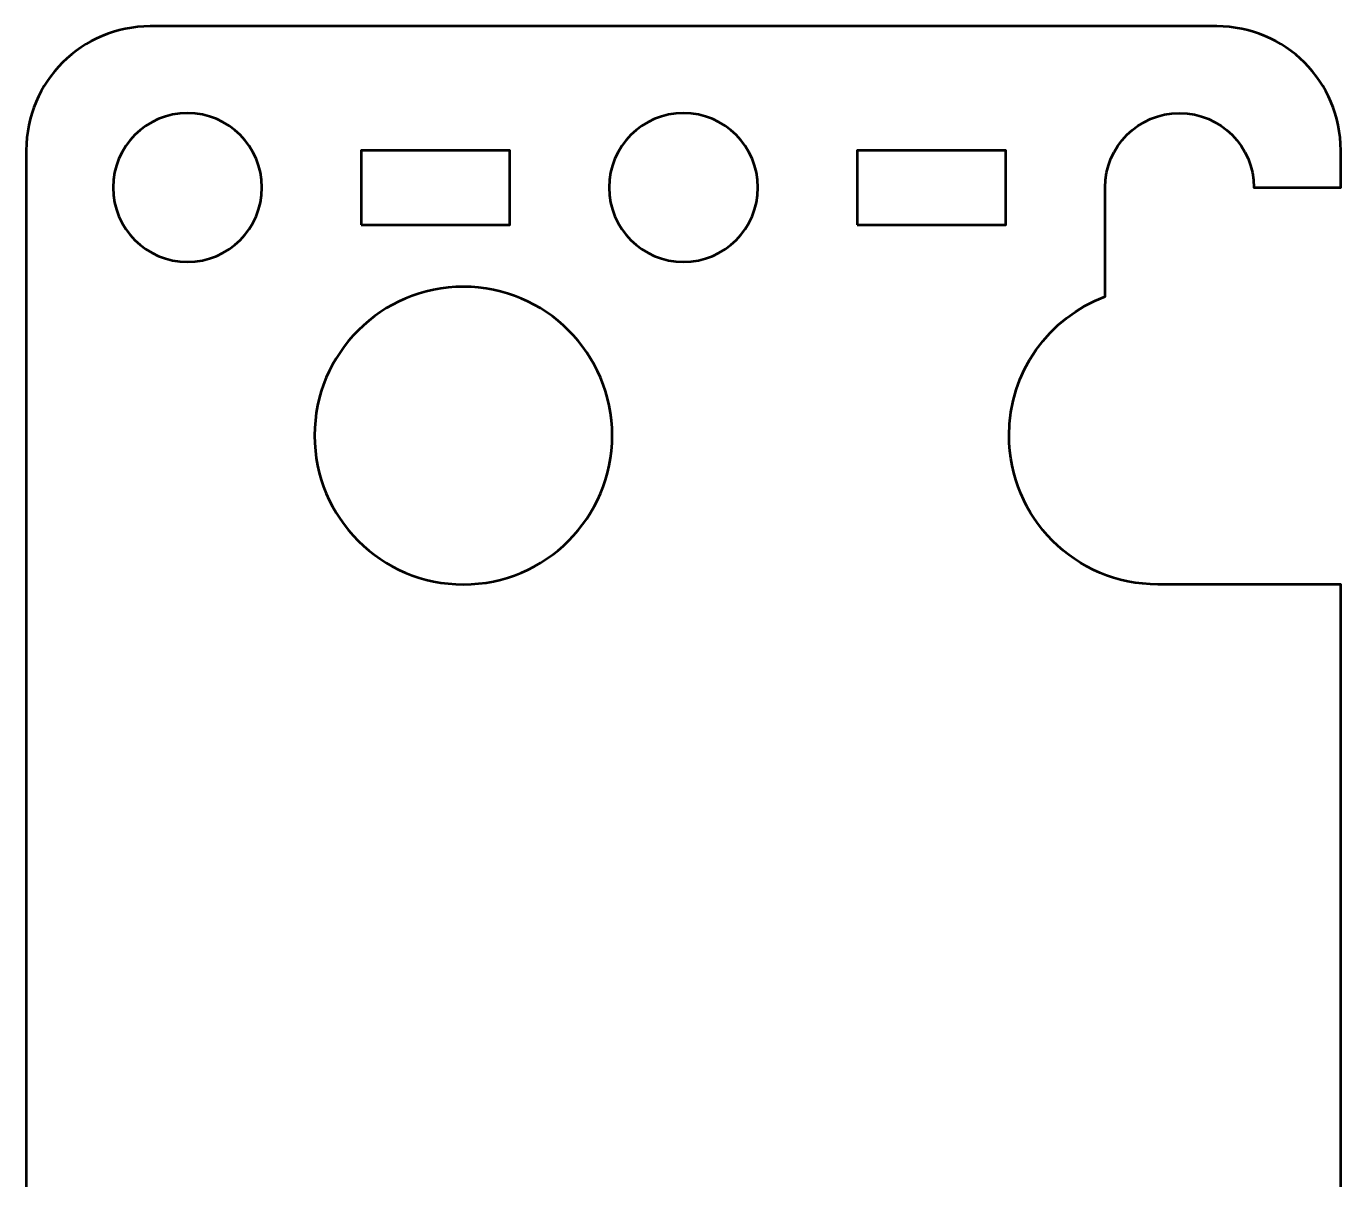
# Model space of a CAD drawing. Header units: centimetres. Extents: x -13.2 to -7.8, y -19.5 to -0.2.
# Drawn here: x -13.15 to -7.85, y -14.85 to -10.2 of the extents above; entities that cross this region are included whole.
import ezdxf

# ---------------------------------------------------------------- set-up
doc = ezdxf.new("R2010")
doc.units = ezdxf.units.CM
doc.header["$MEASUREMENT"] = 0
doc.layers.add('Layer 1', color=7, linetype='Continuous')

msp = doc.modelspace()

# ---------------------------------------------------------------- linework, layer by layer
at = {"layer": 'Layer 1', "lineweight": 53}
for points, knots in [([(-13.15003, -18.99995), (-13.15003, -18.99995), (-13.15003, -17.55), (-13.15003, -17.55), (-13.15003, -17.55), (-13.15003, -17.55), (-12.91251, -17.55), (-12.91251, -17.55), (-12.91251, -17.55), (-12.58119, -17.55), (-12.31251, -17.28131), (-12.31251, -16.95), (-12.31251, -16.95), (-12.31251, -16.61869), (-12.58119, -16.35), (-12.91251, -16.35), (-12.91251, -16.35), (-12.91251, -16.35), (-13.15003, -16.35), (-13.15003, -16.35), (-13.15003, -16.35), (-13.15003, -16.35), (-13.15003, -10.70005), (-13.15003, -10.70005), (-13.15003, -10.70005), (-13.15003, -10.42305), (-12.92694, -10.19995), (-12.64994, -10.19995), (-12.64994, -10.19995), (-12.64994, -10.19995), (-8.35008, -10.19995), (-8.35008, -10.19995), (-8.35008, -10.19995), (-8.07294, -10.19995), (-7.84998, -10.42305), (-7.84998, -10.70005), (-7.84998, -10.70005), (-7.84998, -10.70005), (-7.84998, -10.84998), (-7.84998, -10.84998), (-7.84998, -10.84998), (-7.84998, -10.84998), (-8.20001, -10.84998), (-8.20001, -10.84998), (-8.20001, -10.84998), (-8.20001, -10.84998), (-8.20001, -10.84998), (-8.20001, -10.84998), (-8.20001, -10.84998), (-8.20001, -10.68435), (-8.33434, -10.54998), (-8.5, -10.54998), (-8.5, -10.54998), (-8.66563, -10.54998), (-8.8, -10.68435), (-8.8, -10.84998), (-8.8, -10.84998), (-8.8, -10.84998), (-8.8, -11.28878), (-8.8, -11.28878), (-8.8, -11.28878), (-9.02646, -11.37459), (-9.18751, -11.59351), (-9.18751, -11.85), (-9.18751, -11.85), (-9.18751, -12.18131), (-8.91883, -12.45), (-8.58751, -12.45), (-8.58751, -12.45), (-8.58751, -12.45), (-7.84998, -12.45), (-7.84998, -12.45), (-7.84998, -12.45), (-7.84998, -12.45), (-7.84998, -16.4615), (-7.84998, -16.4615), (-7.84998, -16.4615), (-7.84998, -16.4615), (-8.03301, -16.4615), (-8.03301, -16.4615), (-8.03301, -16.4615), (-8.36433, -16.4615), (-8.63301, -16.73019), (-8.63301, -17.0615), (-8.63301, -17.0615), (-8.63301, -17.39281), (-8.36433, -17.6615), (-8.03301, -17.6615), (-8.03301, -17.6615), (-8.03301, -17.6615), (-7.84998, -17.6615), (-7.84998, -17.6615), (-7.84998, -17.6615), (-7.84998, -17.6615), (-7.84998, -18.99995), (-7.84998, -18.99995), (-7.84998, -18.99995), (-7.84998, -19.27695), (-8.07294, -19.50005), (-8.35008, -19.50005), (-8.35008, -19.50005), (-8.35008, -19.50005), (-12.64994, -19.50005), (-12.64994, -19.50005), (-12.64994, -19.50005), (-12.92694, -19.50005), (-13.15003, -19.27695), (-13.15003, -18.99995)], [0, 0, 0, 0, 0.037037, 0.037037, 0.037037, 0.037037, 0.0740741, 0.0740741, 0.0740741, 0.0740741, 0.1111111, 0.1111111, 0.1111111, 0.1111111, 0.1481481, 0.1481481, 0.1481481, 0.1481481, 0.1851852, 0.1851852, 0.1851852, 0.1851852, 0.2222222, 0.2222222, 0.2222222, 0.2222222, 0.2592593, 0.2592593, 0.2592593, 0.2592593, 0.2962963, 0.2962963, 0.2962963, 0.2962963, 0.3333333, 0.3333333, 0.3333333, 0.3333333, 0.3703704, 0.3703704, 0.3703704, 0.3703704, 0.4074074, 0.4074074, 0.4074074, 0.4074074, 0.4444444, 0.4444444, 0.4444444, 0.4444444, 0.4814815, 0.4814815, 0.4814815, 0.4814815, 0.5185185, 0.5185185, 0.5185185, 0.5185185, 0.5555556, 0.5555556, 0.5555556, 0.5555556, 0.5925926, 0.5925926, 0.5925926, 0.5925926, 0.6296296, 0.6296296, 0.6296296, 0.6296296, 0.6666667, 0.6666667, 0.6666667, 0.6666667, 0.7037037, 0.7037037, 0.7037037, 0.7037037, 0.7407407, 0.7407407, 0.7407407, 0.7407407, 0.7777778, 0.7777778, 0.7777778, 0.7777778, 0.8148148, 0.8148148, 0.8148148, 0.8148148, 0.8518519, 0.8518519, 0.8518519, 0.8518519, 0.8888889, 0.8888889, 0.8888889, 0.8888889, 0.9259259, 0.9259259, 0.9259259, 0.9259259, 0.962963, 0.962963, 0.962963, 0.962963, 1, 1, 1, 1]), ([(-12.5, -10.54998), (-12.33423, -10.54998), (-12.2, -10.68435), (-12.2, -10.84998), (-12.2, -10.84998), (-12.2, -11.01575), (-12.33423, -11.14998), (-12.5, -11.14998), (-12.5, -11.14998), (-12.66567, -11.14998), (-12.80001, -11.01575), (-12.80001, -10.84998), (-12.80001, -10.84998), (-12.80001, -10.68435), (-12.66567, -10.54998), (-12.5, -10.54998)], [0, 0, 0, 0, 0.25, 0.25, 0.25, 0.25, 0.5, 0.5, 0.5, 0.5, 0.75, 0.75, 0.75, 0.75, 1, 1, 1, 1]), ([(-10.49993, -10.54998), (-10.3343, -10.54998), (-10.19993, -10.68435), (-10.19993, -10.84998), (-10.19993, -10.84998), (-10.19993, -11.01575), (-10.3343, -11.14998), (-10.49993, -11.14998), (-10.49993, -11.14998), (-10.6657, -11.14998), (-10.79993, -11.01575), (-10.79993, -10.84998), (-10.79993, -10.84998), (-10.79993, -10.68435), (-10.6657, -10.54998), (-10.49993, -10.54998)], [0, 0, 0, 0, 0.25, 0.25, 0.25, 0.25, 0.5, 0.5, 0.5, 0.5, 0.75, 0.75, 0.75, 0.75, 1, 1, 1, 1]), ([(-11.79999, -11.00005), (-11.79999, -11.00005), (-11.79999, -10.70005), (-11.79999, -10.70005), (-11.79999, -10.70005), (-11.79999, -10.70005), (-11.19998, -10.70005), (-11.19998, -10.70005), (-11.19998, -10.70005), (-11.19998, -10.70005), (-11.19998, -11.00005), (-11.19998, -11.00005), (-11.19998, -11.00005), (-11.19998, -11.00005), (-11.79999, -11.00005), (-11.79999, -11.00005)], [0, 0, 0, 0, 0.25, 0.25, 0.25, 0.25, 0.5, 0.5, 0.5, 0.5, 0.75, 0.75, 0.75, 0.75, 1, 1, 1, 1]), ([(-9.80002, -11.00005), (-9.80002, -11.00005), (-9.80002, -10.70005), (-9.80002, -10.70005), (-9.80002, -10.70005), (-9.80002, -10.70005), (-9.20002, -10.70005), (-9.20002, -10.70005), (-9.20002, -10.70005), (-9.20002, -10.70005), (-9.20002, -11.00005), (-9.20002, -11.00005), (-9.20002, -11.00005), (-9.20002, -11.00005), (-9.80002, -11.00005), (-9.80002, -11.00005)], [0, 0, 0, 0, 0.25, 0.25, 0.25, 0.25, 0.5, 0.5, 0.5, 0.5, 0.75, 0.75, 0.75, 0.75, 1, 1, 1, 1])]:
    msp.add_open_spline(points, degree=3, knots=knots, dxfattribs=at)
at = {"layer": 'Layer 1', "color": 250, "lineweight": 53}
msp.add_open_spline([(-11.38751, -11.25), (-11.05619, -11.25), (-10.78751, -11.51868), (-10.78751, -11.85), (-10.78751, -11.85), (-10.78751, -12.18132), (-11.05619, -12.45), (-11.38751, -12.45), (-11.38751, -12.45), (-11.71883, -12.45), (-11.98751, -12.18132), (-11.98751, -11.85), (-11.98751, -11.85), (-11.98751, -11.51868), (-11.71883, -11.25), (-11.38751, -11.25)], degree=3, knots=[0, 0, 0, 0, 0.25, 0.25, 0.25, 0.25, 0.5, 0.5, 0.5, 0.5, 0.75, 0.75, 0.75, 0.75, 1, 1, 1, 1], dxfattribs=at)

doc.saveas('drawing.dxf')
